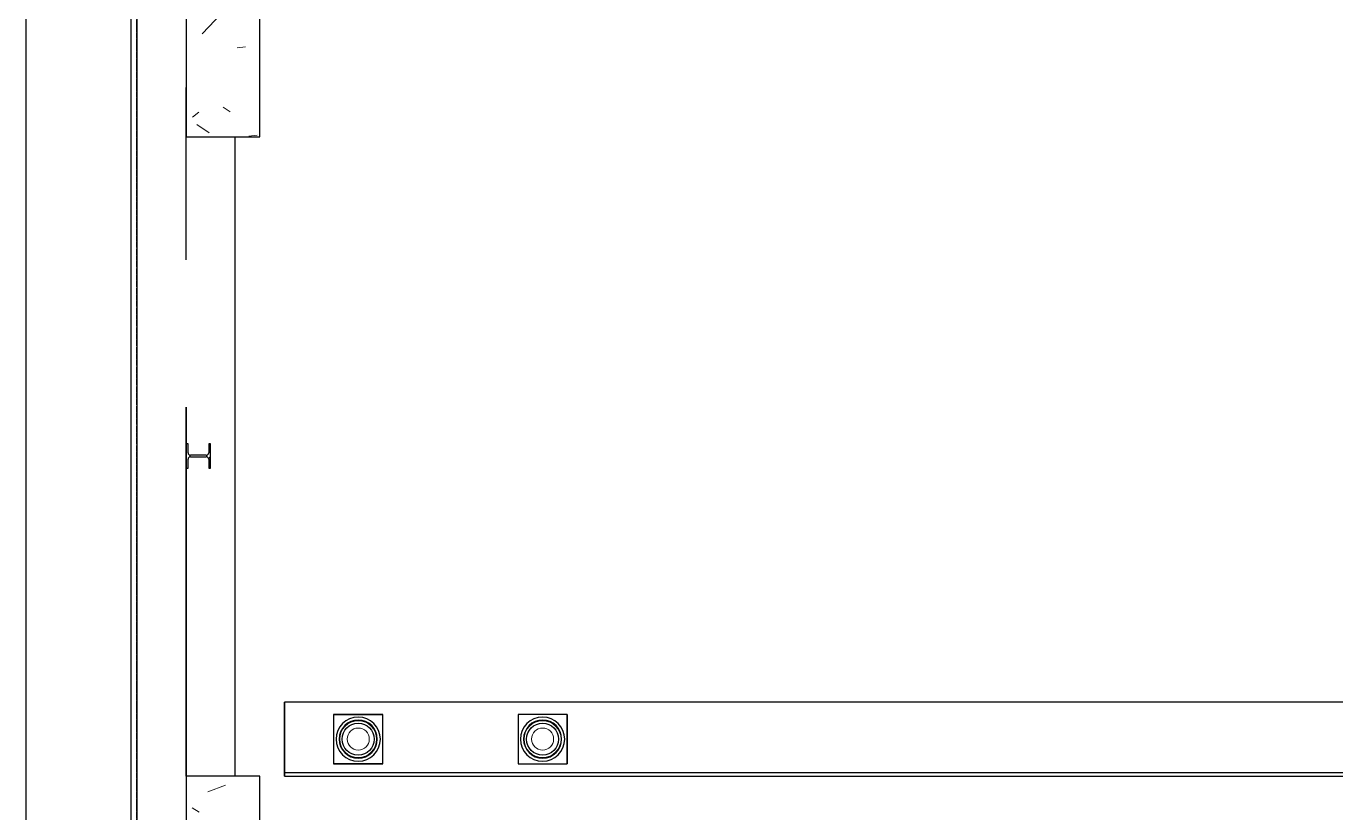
# Model space of a CAD drawing. Header units: millimetres. Extents: x -4391136 to -1798569, y -886572 to -291056.
# Drawn here: x -2673754 to -2668429, y -516034 to -512834 of the extents above; entities that cross this region are included whole.
import ezdxf

# ---------------------------------------------------------------- set-up
doc = ezdxf.new("R2010")
doc.units = ezdxf.units.MM
doc.linetypes.add('Xref-C-1-PP17-AR-2214-01-B$0$DPA_Grid _ Level 100', pattern=[10, 5.5, -1.6, 1.3, -1.6])
doc.layers.add('000 - 0_HIDE_OBJ_FRAMING_DEF_DIMS', color=7, linetype='Continuous', plot=False)
for name, color, linetype in [('Xref-C-1-PP17-AR-2214-01-B$0$A-COLS', 7, 'Continuous'), ('Xref-C-1-PP17-AR-2214-01-B$0$A-COLS-E', 7, 'Continuous'), ('Xref-C-1-PP17-AR-2214-01-B$0$A-FLOR-E', 7, 'Continuous'), ('Xref-C-1-PP17-AR-2214-01-B$0$A-GLAZ-CURT', 7, 'Continuous'), ('Xref-C-1-PP17-AR-2214-01-B$0$A-ROOF', 7, 'Continuous'), ('Xref-C-1-PP17-AR-2214-01-B$0$A-ROOF-OTLN', 7, 'Continuous'), ('Xref-C-1-PP17-AR-2214-01-B$0$P-SANR-FIXT', 7, 'Continuous'), ('Xref-C-1-PP17-AR-2214-01-B$0$S-BEAM', 7, 'Continuous'), ('Xref-C-1-PP17-AR-2214-01-B$0$S-COLS', 7, 'Continuous'), ('Xref-C-1-PP17-AR-2214-01-B$0$S-COLS-E', 7, 'Continuous'), ('Xref-C-1-PP17-AR-2214-01-B$0$WALL-E', 7, 'Continuous')]:
    doc.layers.add(name, color=color, linetype=linetype)

# ---------------------------------------------------------------- blocks, each defined once
blk = doc.blocks.new('Xref-C-1-PP17-AR-2214-01-B$0$H-Wide Flange-Column - H100x100x17_2-V92-ENTRANCE 2 - LOWER ROOF FLOOR PLAN01-flat-1')
at = {"layer": 'Xref-C-1-PP17-AR-2214-01-B$0$S-COLS-E', "lineweight": 9}
h = blk.add_hatch(dxfattribs=at)
h.set_pattern_fill('ACET-2D-FP_49', angle=90, style=0, pattern_type=2)
h.set_pattern_definition([(45, (2739892.75, 514582.08), (-251.44717, 251.44717), []), (45, (2739892.75, 514963.08), (-251.44717, 251.44717), [])])
h.paths.add_polyline_path([(42, -50), (50, -50), (50, 50), (42, 50), (42, 13), (39.1, 5.9), (32, 3), (-32, 3), (-39.1, 5.9), (-42, 13), (-42, 50), (-50, 50), (-50, -50), (-42, -50), (-42, -13), (-39.1, -5.9), (-32, -3), (32, -3), (39.1, -5.9), (42, -13)])
at = {"layer": 'Xref-C-1-PP17-AR-2214-01-B$0$S-COLS', "color": 7}
for p, q in [((-50, 50), (-50, -50)), ((-42, 50), (-50, 50)), ((-42, 13), (-42, 50)), ((32, 3), (-32, 3)), ((50, 50), (42, 50)), ((42, 50), (42, 13)), ((50, -50), (50, 50)), ((-50, -50), (-42, -50)), ((-42, -50), (-42, -13)), ((-32, -3), (32, -3)), ((42, -13), (42, -50)), ((42, -50), (50, -50))]:
    blk.add_line(p, q, dxfattribs=at)
for centre, start, end in [((-32, 13), 180, 270), ((32, 13), 270, 0), ((-32, -13), 90, 180), ((32, -13), 0, 90)]:
    blk.add_arc(centre, 10, start, end, dxfattribs=at)
blk = doc.blocks.new('Xref-C-1-PP17-AR-2214-01-B$0$DPA_PF_Floor Drain_Dome - 200L x 200W-19087109-ENTRANCE 2 - LOWER ROOF FLOOR PLAN01-flat-1')
at = {"layer": 'Xref-C-1-PP17-AR-2214-01-B$0$P-SANR-FIXT', "color": 7}
for p, q in [((-100, 100), (-100, -100)), ((100, 100), (-100, 100)), ((100, -100), (100, 100)), ((-100, -100), (100, -100))]:
    blk.add_line(p, q, dxfattribs=at)
at = {"layer": 'Xref-C-1-PP17-AR-2214-01-B$0$P-SANR-FIXT', "color": 7, "lineweight": 9}
for p, q in [((-100, 100), (100, 100)), ((-100, -100), (-100, 100)), ((-100, 100), (-100, -100)), ((100, 100), (-100, 100)), ((100, 100), (100, -100)), ((100, -100), (100, 100)), ((100, -100), (-100, -100)), ((-100, -100), (100, -100))]:
    blk.add_line(p, q, dxfattribs=at)
at = {"layer": 'Xref-C-1-PP17-AR-2214-01-B$0$P-SANR-FIXT', "color": 7}
blk.add_circle((0, 0), 65, dxfattribs=at)
for radius, start, end in [(90, 0, 180), (77.5, 0, 180), (90, 180, 0), (77.5, 180, 0)]:
    blk.add_arc((0, 0), radius, start, end, dxfattribs=at)
at = {"layer": 'Xref-C-1-PP17-AR-2214-01-B$0$P-SANR-FIXT', "color": 7, "lineweight": 9}
for radius, start, end in [(75, 90, 270), (75, 270, 90), (45, 90, 270), (45, 270, 90)]:
    blk.add_arc((0, 0), radius, start, end, dxfattribs=at)
blk = doc.blocks.new('Xref-C-1-PP17-AR-2214-01-B$0$DPA_Curved type B - Curved Type B-V74-ENTRANCE 2 - LOWER ROOF FLOOR PLAN01-flat-1')
at = {"layer": 'Xref-C-1-PP17-AR-2214-01-B$0$A-GLAZ-CURT', "color": 7}
for p, q in [((0, -750), (0, 750)), ((0, 750), (0, -750))]:
    blk.add_line(p, q, dxfattribs=at)
blk = doc.blocks.new('Xref-C-1-PP17-AR-2214-01-B$0$ACM_STR_COLN_Precast- Rectangular Column - 300x700-27910608-ENTRANCE 2 - LOWER ROOF FLOOR PLAN01-flat-1')
at = {"layer": 'Xref-C-1-PP17-AR-2214-01-B$0$S-COLS-E', "color": 7}
for p, q in [((-150, 290), (-150, 300)), ((-150, 290), (-150, 300)), ((-150, -390), (-150, 290)), ((-150, -390), (-150, 290)), ((-150, -400), (-150, -390)), ((-150, -400), (-150, -390))]:
    blk.add_line(p, q, dxfattribs=at)
blk = doc.blocks.new('Xref-C-1-PP17-AR-2214-01-B$0$DPA_PF_Floor Drain_Dome - 200L x 200W-19087109-ENTRANCE 2 - LOWER ROOF FLOOR PLAN01-flat-2')
at = {"layer": 'Xref-C-1-PP17-AR-2214-01-B$0$P-SANR-FIXT', "color": 7}
for p, q in [((-100, 100), (-100, -100)), ((100, 100), (-100, 100)), ((100, -100), (100, 100)), ((-100, -100), (100, -100))]:
    blk.add_line(p, q, dxfattribs=at)
at = {"layer": 'Xref-C-1-PP17-AR-2214-01-B$0$P-SANR-FIXT', "color": 7, "lineweight": 9}
for p, q in [((-100, 100), (100, 100)), ((-100, -100), (-100, 100)), ((-100, 100), (-100, -100)), ((100, 100), (-100, 100)), ((100, 100), (100, -100)), ((100, -100), (100, 100)), ((100, -100), (-100, -100)), ((-100, -100), (100, -100))]:
    blk.add_line(p, q, dxfattribs=at)
at = {"layer": 'Xref-C-1-PP17-AR-2214-01-B$0$P-SANR-FIXT', "color": 7}
blk.add_circle((0, 0), 65, dxfattribs=at)
for radius, start, end in [(90, 0, 180), (77.5, 0, 180), (90, 180, 0), (77.5, 180, 0)]:
    blk.add_arc((0, 0), radius, start, end, dxfattribs=at)
at = {"layer": 'Xref-C-1-PP17-AR-2214-01-B$0$P-SANR-FIXT', "color": 7, "lineweight": 9}
for radius, start, end in [(75, 90, 270), (75, 270, 90), (45, 90, 270), (45, 270, 90)]:
    blk.add_arc((0, 0), radius, start, end, dxfattribs=at)
blk = doc.blocks.new('Xref-C-1-PP17-AR-2214-01-B$0$DPA-AR_Rectangular - 300x700-29835911-ENTRANCE 2 - LOWER ROOF FLOOR PLAN01-flat-1')
at = {"layer": 'Xref-C-1-PP17-AR-2214-01-B$0$A-COLS-E', "lineweight": 9}
h = blk.add_hatch(dxfattribs=at)
h.set_pattern_fill('ACET-2D-FP_23', style=0, pattern_type=2)
h.set_pattern_definition([(50, (2739792.75, 512933.95), (-459.03375, 385.17505), [76.2, -838.2]), (355, (2739792.75, 512933.95), (65.28253, 746.1827), [60.96, -670.56]), (100.451, (2739853.5, 512928.6), (-693.383, -127.89768), [64.76, -712.36]), (46.184, (2739792.75, 513137.15), (-648.5725, 622.30642), [114.3, -1257.3]), (96.636, (2739883.1, 513123.1), (-1050.5343, -122.21992), [97.14, -1068.54]), (351.184, (2739792.7, 513137.1), (172.19714, 1110.27497), [91.44, -1005.84]), (21, (2739894.35, 513086.35), (-214.74339, 559.42566), [76.2, -838.2]), (326, (2739894.35, 513086.35), (418.85394, 620.9765), [60.96, -670.56]), (71.451, (2739944.9, 513052.26), (-668.45247, 224.29692), [64.76, -712.36]), (37.5, (2739792.75, 512933.95), (-158.769242, 206.912105), [33.528, -628.904, 33.528, -1320.292]), (37.5, (2739792.75, 512933.95), (-158.769242, 206.912105), [-695.96, -647.192, 33.528, -639.572]), (7.5, (2739792.75, 512933.95), (-47.303606, 359.30656), [33.528, -354.584, 33.528, -870.204]), (7.5, (2739792.75, 512933.95), (-47.303606, 359.30656), [-421.64, -613.664, 33.528, -223.012]), (327.5, (2739566.18, 512933.95), (146.191164, 229.474162), [33.528, -220.472, 33.528, -1810.512]), (327.5, (2739566.18, 512933.95), (146.191164, 229.474162), [-287.528, -758.952, 33.528, -1018.032]), (317.5, (2739464.6, 512933.95), (321.09789, 350.41686), [33.528, -296.672, 33.528, -1239.52]), (317.5, (2739464.6, 512933.95), (321.09789, 350.41686), [-363.728, -492.76, 33.528, -713.232])])
h.paths.add_polyline_path([(-150, -350), (-146.1, -350), (150, -350), (150, 350), (-150, 350)])
at = {"layer": 'Xref-C-1-PP17-AR-2214-01-B$0$A-COLS', "color": 7}
for p, q in [((150, 350), (-150, 350)), ((-150, 350), (-150, -350)), ((150, -350), (150, 350)), ((-150, -350), (150, -350))]:
    blk.add_line(p, q, dxfattribs=at)
blk = doc.blocks.new('Xref-C-1-PP17-AR-2214-01-B$0$DPA-AR_Rectangular - 300x500-26814052-ENTRANCE 2 - LOWER ROOF FLOOR PLAN01-flat-1')
at = {"layer": 'Xref-C-1-PP17-AR-2214-01-B$0$A-COLS-E', "lineweight": 9}
h = blk.add_hatch(dxfattribs=at)
h.set_pattern_fill('ACET-2D-FP_21', style=0, pattern_type=2)
h.set_pattern_definition([(50, (2739792.75, 516133.95), (-459.03375, 385.17505), [76.2, -838.2]), (355, (2739792.75, 516133.95), (65.28253, 746.1827), [60.96, -670.56]), (100.451, (2739853.5, 516128.6), (-693.383, -127.89768), [64.76, -712.36]), (46.184, (2739792.75, 516337.15), (-648.5725, 622.30642), [114.3, -1257.3]), (96.636, (2739883.1, 516323.1), (-1050.5343, -122.21992), [97.14, -1068.54]), (351.184, (2739792.7, 516337.1), (172.19714, 1110.27497), [91.44, -1005.84]), (21, (2739894.35, 516286.35), (-214.74339, 559.42566), [76.2, -838.2]), (326, (2739894.35, 516286.35), (418.85394, 620.9765), [60.96, -670.56]), (71.451, (2739944.9, 516252.26), (-668.45247, 224.29692), [64.76, -712.36]), (37.5, (2739792.75, 516133.95), (-158.769242, 206.912105), [33.528, -628.904, 33.528, -1320.292]), (37.5, (2739792.75, 516133.95), (-158.769242, 206.912105), [-695.96, -647.192, 33.528, -639.572]), (7.5, (2739792.75, 516133.95), (-47.303606, 359.30656), [33.528, -354.584, 33.528, -870.204]), (7.5, (2739792.75, 516133.95), (-47.303606, 359.30656), [-421.64, -613.664, 33.528, -223.012]), (327.5, (2739566.18, 516133.95), (146.191164, 229.474162), [33.528, -220.472, 33.528, -1810.512]), (327.5, (2739566.18, 516133.95), (146.191164, 229.474162), [-287.528, -758.952, 33.528, -1018.032]), (317.5, (2739464.6, 516133.95), (321.09789, 350.41686), [33.528, -296.672, 33.528, -1239.52]), (317.5, (2739464.6, 516133.95), (321.09789, 350.41686), [-363.728, -492.76, 33.528, -713.232])])
h.paths.add_polyline_path([(-150, -250), (-146.1, -250), (150, -250), (150, 250), (-150, 250)])
at = {"layer": 'Xref-C-1-PP17-AR-2214-01-B$0$A-COLS', "color": 7}
for p, q in [((150, 250), (-150, 250)), ((-150, 250), (-150, -250)), ((150, -250), (150, 250)), ((-150, -250), (150, -250))]:
    blk.add_line(p, q, dxfattribs=at)
blk = doc.blocks.new('Xref-C-1-PP17-AR-2214-01-B')
at = {"layer": '000 - 0_HIDE_OBJ_FRAMING_DEF_DIMS', "color": 7, "linetype": 'Xref-C-1-PP17-AR-2214-01-B$0$DPA_Grid _ Level 100'}
blk.add_line((-2740142.7, -526124.6), (-2740142.7, -489632.9), dxfattribs=at)
at = {"layer": 'Xref-C-1-PP17-AR-2214-01-B$0$A-FLOR-E', "color": 7}
for p, q in [((-2739642.7, -513083.9), (-2739642.7, -512583.9)), ((-2739742.7, -515883.9), (-2739742.7, -513283.9)), ((-2730437.7, -515583.9), (-2739542.7, -515583.9)), ((-2739542.7, -515583.9), (-2739542.7, -515883.9)), ((-2739342.7, -515633.9), (-2739342.7, -515833.9)), ((-2739342.7, -515633.9), (-2739142.7, -515633.9)), ((-2739142.7, -515833.9), (-2739142.7, -515633.9)), ((-2738393, -515633.9), (-2738593, -515633.9)), ((-2738593, -515633.9), (-2738593, -515833.9)), ((-2738393, -515633.9), (-2738393, -515833.9)), ((-2730437.7, -515871.2), (-2739542.7, -515871.2)), ((-2739542.7, -515883.9), (-2730437.7, -515883.9)), ((-2739142.7, -515833.9), (-2739342.7, -515833.9)), ((-2738593, -515833.9), (-2738393, -515833.9))]:
    blk.add_line(p, q, dxfattribs=at)
at = {"layer": 'Xref-C-1-PP17-AR-2214-01-B$0$A-ROOF', "color": 7}
blk.add_line((-2740142.7, -508583.4), (-2740142.7, -519783.4), dxfattribs=at)
at = {"layer": 'Xref-C-1-PP17-AR-2214-01-B$0$A-ROOF-OTLN', "color": 7}
for p, q in [((-2740592.7, -520233.4), (-2740592.7, -507083.4)), ((-2740167.5, -507083.4), (-2740167.5, -519808.2))]:
    blk.add_line(p, q, dxfattribs=at)
at = {"layer": 'Xref-C-1-PP17-AR-2214-01-B$0$S-BEAM', "color": 7}
blk.add_line((-2739542.7, -515883.9), (-2739542.7, -515583.9), dxfattribs=at)
at = {"layer": 'Xref-C-1-PP17-AR-2214-01-B$0$WALL-E', "color": 7}
blk.add_line((-2739742.7, -515883.9), (-2739742.7, -513283.9), dxfattribs=at)
at = {"color": 7}
for name, p in [('Xref-C-1-PP17-AR-2214-01-B$0$DPA-AR_Rectangular - 300x700-29835911-ENTRANCE 2 - LOWER ROOF FLOOR PLAN01-flat-1', (-2739792.7, -512933.9)), ('Xref-C-1-PP17-AR-2214-01-B$0$ACM_STR_COLN_Precast- Rectangular Column - 300x700-27910608-ENTRANCE 2 - LOWER ROOF FLOOR PLAN01-flat-1', (-2739792.7, -513383.9)), ('Xref-C-1-PP17-AR-2214-01-B$0$DPA_Curved type B - Curved Type B-V74-ENTRANCE 2 - LOWER ROOF FLOOR PLAN01-flat-1', (-2739942.7, -515133.9)), ('Xref-C-1-PP17-AR-2214-01-B$0$H-Wide Flange-Column - H100x100x17_2-V92-ENTRANCE 2 - LOWER ROOF FLOOR PLAN01-flat-1', (-2739892.7, -514582.1)), ('Xref-C-1-PP17-AR-2214-01-B$0$DPA_PF_Floor Drain_Dome - 200L x 200W-19087109-ENTRANCE 2 - LOWER ROOF FLOOR PLAN01-flat-2', (-2739242.7, -515733.9)), ('Xref-C-1-PP17-AR-2214-01-B$0$DPA_PF_Floor Drain_Dome - 200L x 200W-19087109-ENTRANCE 2 - LOWER ROOF FLOOR PLAN01-flat-1', (-2738493, -515733.9)), ('Xref-C-1-PP17-AR-2214-01-B$0$DPA-AR_Rectangular - 300x500-26814052-ENTRANCE 2 - LOWER ROOF FLOOR PLAN01-flat-1', (-2739792.7, -516133.9))]:
    blk.add_blockref(name, p, dxfattribs=at)

msp = doc.modelspace()

# ---------------------------------------------------------------- block references
at = {"color": 7}
msp.add_blockref('Xref-C-1-PP17-AR-2214-01-B', (66839, 0), dxfattribs=at)

doc.saveas('drawing.dxf')
